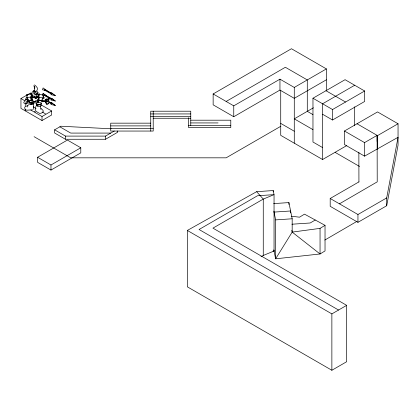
<?xml version="1.0" encoding="UTF-8"?>
<svg xmlns="http://www.w3.org/2000/svg" width="419" height="419" viewBox="0 0 419 419"><rect width="100%" height="100%" fill="white"/><g stroke="black" fill="none" stroke-linecap="round" stroke-linejoin="round"><path stroke-width="0.63" d="M30.713 93.846L31.299 94.542L31.263 95.558L31.771 95.501L31.435 94.024L26.968 94.532L26.947 98.146L27.518 99.073L28.681 100.256L30.592 100.57L30.592 100.193M42.099 101.131L42.099 99.371L43.497 97.779L44.896 97.946M26.947 98.146L26.947 97.732M26.963 96.051L26.968 95.26M26.968 94.532L26.963 95.066M31.231 97.224L31.236 95.982M43.12 98.318L43.482 95.668L42.974 95.988M24.69 107.096L24.941 109.265L26.586 110.223L32.572 109.804M32.085 99.277L32.069 96.443L33.106 95.626M32.006 98.627L32.315 96.035M32.263 96.999L32.635 95.988M38.454 98.774L38.249 96.171L37.914 96.108M33.342 109.333L33.426 108.322A2.828 0.267 86.1 0 0 33.316 107.348M43.325 95.857A3.567 0.382 -86.3 0 0 43.063 98.02L38.6 97.182L38.448 99.413M31.268 94.767L30.901 93.741L31.415 93.683L31.776 94.71L31.268 94.767L31.807 94.479L31.802 95.432L31.394 97.077L30.697 97.433M38.129 92.447L37.857 94.427L35.851 95.003L33.62 93.741M38.019 95.804L37.768 97.538L35.395 98.219L32.771 96.752L31.881 94.244M38.249 96.485L38.297 96.192M38.029 99.596L38.202 98.496M39.035 95.05L38.501 94.725L39.035 95.05L39.616 94.06L39.103 93.961L38.501 94.725L38.354 95.668L38.909 95.836L39.009 94.82L39.616 94.06L39.721 94.621M38.585 100.722L41.366 100.717L41.423 100.34L40.166 100.46M43.513 95.768L43.576 95.354M38.448 97.857L38.249 96.171M31.394 97.077L26.952 97.433M38.422 94.584L38.129 96.255L36.888 96.7L35.688 96.957L33.976 95.857M41.203 104.965L41.052 105.845L39.391 106.562L37.883 106.405L36.327 104.446M39.266 94.422L39.318 94.081M31.786 93.767L32.033 92.41L34.112 90.179L34.426 90.373L35.772 92.159L36.851 94.715L36.579 97.878M37.904 103.084L38.029 101.985L37.034 100.67M386.706 205.729L386.706 197.904L398.05 137.301L364.561 156.146L344.47 144.545L344.47 131.011L377.535 111.92L398.05 123.762L398.05 145.126L386.706 205.729L357.946 222.332L330.193 206.31L330.193 198.486L358.957 181.883M39.051 98.973L38.422 100.167L37.485 100.199L37.197 100.759L37.836 101.272L38.763 101.225L39.171 100.272L38.49 99.727L37.506 99.78L37.197 100.377L37.878 100.921M38.548 102.388L38.705 101.251M41.455 103.278L41.277 104.032L39.386 104.85L37.673 104.923L35.908 103.509M31.771 95.501L31.294 95.49L30.718 97.281L30.933 98.978M34.767 88.404L34.327 86.304L34.693 86.487L33.997 86.801M27.507 106.981L27.837 105.792M36.642 91.3L37.527 88.844L37.26 87.77L35.798 85.937L34.258 84.905M35.17 101.136L34.976 101.822L34.295 101.613M36.411 100.895L35.51 100.79L35.238 102.215L34.033 101.843M41.088 103.697L40.9 104.284L37.768 105.138L36.327 104.127M43.11 93.306L42.471 95.155L46.834 96.129L43.11 93.306L43.937 94.312L46.834 96.129M42.686 98.984L43.11 97.747M51.621 92.824L50.977 94.673L55.345 95.647L51.621 92.824L52.443 93.83L55.345 95.647M44.451 89.247L51.678 93.421L51.448 94.086L44.22 89.912M51.621 98.219L50.977 100.068L55.345 101.042L51.621 98.219L52.443 99.224L55.345 101.042M51.621 102.66L50.977 104.509L55.345 105.483L51.621 102.66L52.443 103.666L55.345 105.483M38.569 95.249L38.045 96.71L35.578 97.423L33.902 96.585M26.172 97.779L25.449 99.748L26.633 99.497L28.042 100.424L28.262 101.602M35.526 107.494L36.668 104.734L37.731 106.127M35.191 91.201L35.322 91.929L35.715 92.07L35.589 91.342M34.908 87.561L34.416 88.598L34.63 90.431M38.538 97.292L38.197 97.135L38.517 96.59M38.375 100.46L38.957 99.513L39.108 97.276L39.276 97.747M273.628 203.613L288.911 202.587L292.179 218.781L292.179 232.105L275.623 258.816L320.048 253.977L325.029 250.934L325.029 225.338L304.498 214.146L299.517 217.189L291.404 216.214M31.425 96.92L31.446 98.921L32.137 100.157M24.81 100.869L23.783 102.393L23.867 102.99L26.476 104.006M25.475 100.214L26.549 99.56L28.01 100.529L28.141 101.162L27.717 101.78M25.926 102.76L26.25 103.786L26.984 102.32L25.742 100.801M49.07 97.313L49.898 98.072L48.269 100.398L47.478 99.664L48.74 97.779M47.766 99.387L48.74 97.994M48.269 100.183L49.898 97.857M34.426 90.373L33.384 91.52L33.997 93.248L35.809 94.254L37.453 93.783L37.694 92.19L36.683 91.049M41.366 100.717L42.099 99.984M31.263 97.653L32.294 96.71L31.514 95.249M37.396 97.213L37.872 96.852L38.197 97.135M31.106 100.392L31.587 100.031L32.315 100.12L32.562 100.57L31.352 100.843L30.833 99.968L31.493 99.476L32.493 99.596L32.834 100.214M291.802 230.241L292.179 232.105L320.048 228.381L325.029 225.338M48.038 102.639L48.562 103.697L46.467 104.378L45.661 102.524M339.453 203.833L377.22 181.862L377.11 135.363L364.561 142.607L344.47 131.011M315.271 220.017L310.16 222.992L291.907 224.217M324.814 240.061L356.93 221.373M41.02 104.834L51.631 110.967L51.631 114.984L42.015 120.536L20.95 108.374L20.95 98.538L30.566 92.987L32.179 93.919M25.821 106.515L29.215 104.551M30.844 110.066L42.015 116.519L51.631 110.967M117.598 131.016L117.598 132.289L105.509 139.265L65.49 139.265L54.627 132.996L54.627 129.822L60.855 126.229L111.077 128.785M37.6 157.272L67.412 140.061L80.788 147.781L80.788 152.856L50.971 170.067L37.6 162.347L37.6 157.272L50.971 164.992L80.788 147.781M54.627 129.822L65.49 136.096L105.509 136.096L114.303 131.016M326.385 79.793L294.279 98.334L279.96 90.064L233.755 116.739L213.145 104.839L213.145 93.95L291.456 48.735L326.385 68.905L326.385 90.698M226.15 101.456L285.365 67.27L307.289 79.929L307.289 111.339L312.951 114.612M213.145 93.95L233.755 105.845L279.96 79.17L294.279 87.44L326.385 68.905M322.583 147.567L312.967 142.015L312.967 98.224L345.073 79.689L364.65 90.996L364.65 101.466L332.545 120.002L322.583 114.251M280.85 126.25L226.15 157.827L70.711 157.827L34.075 136.678M313.433 107.793L294.279 118.849L312.967 129.639M354.689 85.24L322.583 103.781L322.583 159.519L346.806 145.534M312.967 98.224L332.545 109.532L364.65 90.996M338.552 310.034L199.056 229.497L257.491 195.757L274.047 194.641L263.263 199.088L212.946 228.14L346.675 305.346L346.675 361.717L331.869 370.265L187.335 286.821L187.335 230.445L256.669 191.672L273.225 190.556L274.047 194.641L274.047 251.018L263.263 255.459L261 256.768M357.014 123.762L377.535 135.609L398.05 123.762M330.193 198.486L357.946 214.507L386.706 197.904M187.335 230.445L331.869 313.894L346.675 305.346M31.247 94.128L31.415 93.683L32.478 95.977M45.179 99.743L46.734 98.952L48.787 100.298L48.787 100.911L47.232 101.702L45.179 100.356L45.179 99.743L47.232 101.089L47.232 101.702M47.232 101.089L48.787 100.298M48.562 103.697L46.886 104.148L46.509 103.703L46.488 102.027M37.244 101.105L35.515 101.241M27.256 101.189L27.68 101.037M36.919 97.627L35.683 98.386L35.112 98.114L36.165 97.952L36.034 98.287L35.809 97.915M41.78 101.021L45.88 100.429L46.713 100.974L42.612 101.78L41.78 101.021L42.612 101.566L46.713 100.974M41.78 101.236L43.539 100.984M33.714 103.828L30.32 104.273L29.026 103.676L28.623 102.482M26.25 103.786L27.088 103.703L27.843 102.194L27.607 100.618M274.047 212.093L290.603 210.982L290.603 212.883M273.864 211.176L275.623 219.896L292.179 218.781M273.099 251.081L274.398 250.991M150.746 113.937L190.765 113.937M150.746 116.665L190.765 116.665M153.207 118.252L190.765 118.252M190.765 120.195L230.785 120.195L230.785 127.559L188.566 127.559L188.566 117.729M190.765 122.929L218.058 122.929M150.746 123.16L110.731 123.16L110.731 131.053L153.207 131.053L153.207 111.208M188.566 125.658L230.785 125.658M110.731 125.889L150.746 125.889M110.731 128.617L153.207 128.617M110.731 133.08L70.711 133.08L59.849 126.81M35.191 97.753L33.96 97.721L34.107 97.292L32.593 96.731M34.238 102.718L30.707 102.508L29.335 101.602L29.031 100.691M34.327 103.142L30.613 102.838L29.189 101.906L28.733 100.544M33.766 103.509L30.707 103.095L29.513 102.231M35.845 102.398L38.029 102.409L38.705 101.67L38.543 101.152M39.046 94.296L43.508 95.134M37.579 100.843L38.087 100.937M46.834 90.734L42.471 89.76L43.11 87.911L46.834 90.734L44.419 89.221M38.344 102.147L41.434 102.927L41.219 103.676L39.328 104.499L37.647 104.572L36.008 103.163M45.446 102.582L45.943 102.723M26.963 94.752L27.539 94.993M33.426 101.66L32.363 101.136L32.2 100.618M30.137 103.854L31.058 104.31L33.436 103.97L33.682 107.206M325.972 90.719L345.555 102.021M335.2 152.416L359.554 166.474M280.725 123.396L294.279 131.226M322.583 159.519L280.725 135.347L280.725 90.504M44.194 89.289L50.861 93.138M43.895 94.322L51.678 98.816M45.304 95.323L50.861 98.533M44.22 95.307L51.448 99.481M48.897 101.649L51.678 103.257M48.641 101.691L51.422 103.299M48.667 102.32L51.448 103.922M20.95 98.538L24.716 100.712M33.206 106.772L36.008 108.39M42.162 111.946L45.524 113.884M49.07 97.527L49.898 98.072M34.327 111.344L35.442 112.072M292.179 232.105L320.048 253.977L320.048 228.381M38.412 100.151L39.051 100.665M47.478 99.664L46.734 98.952L46.734 99.565M40.978 108.312L42.963 110.312L43.277 111.119L42.968 112.271L41.182 113.182L39.616 113.434L37.265 112.077L35.646 110.815L35.144 109.312M27.581 98.758L28.314 99.502M32.645 100.33L33.18 100.885M256.669 191.672L263.263 199.088L263.263 255.459M51.678 93.421L51.977 93.783M33.426 85.769L33.436 85.937M38.909 95.836L39.093 97.433L38.585 97.339L38.401 95.742M32.09 96.056L32.473 96.653M32.074 99.382L32.457 99.979M38.6 97.182L38.789 97.496M34.96 91.284L35.17 91.908M34.138 91.216L34.657 92.866M30.938 98.68L30.996 99.219M273.811 249.85L275.623 258.816L275.623 219.896M40.386 105.667L40.9 109.474M377.11 135.363L377.131 141.512M358.858 152.191L358.931 181.961M377.535 135.609L377.535 149.148M364.561 142.607L364.561 156.146M357.946 214.507L357.946 222.332M354.689 106.819L354.689 125.763M332.545 109.532L332.545 120.002M331.869 313.894L331.869 370.265M294.279 87.44L294.279 143.178M288.911 202.587L288.911 204.493M279.96 79.17L279.96 90.064M273.225 190.556L273.225 191.855M233.755 105.845L233.755 116.739M190.765 125.658L190.765 111.208L150.746 111.208L150.746 131.053M105.509 136.096L105.509 139.265M65.49 136.096L65.49 139.265M50.971 164.992L50.971 170.067M45.331 101.33L45.331 102.702M42.015 116.519L42.015 120.536M25.255 102.964L25.255 106.84M25.255 109.134L25.255 110.857M34.389 101.608A4.656 3.577 -1.5 0 1 33.515 101.382M35.086 109.019A2.828 1.734 -56.8 0 1 35.783 108.222M37.631 100.314L37.406 100.749L38.621 101.11L38.841 100.675L37.631 100.314M31.514 99.9L30.891 100.366L31.21 100.948L32.153 101.063L32.771 100.597L32.452 100.015L31.514 99.9"/></g></svg>
